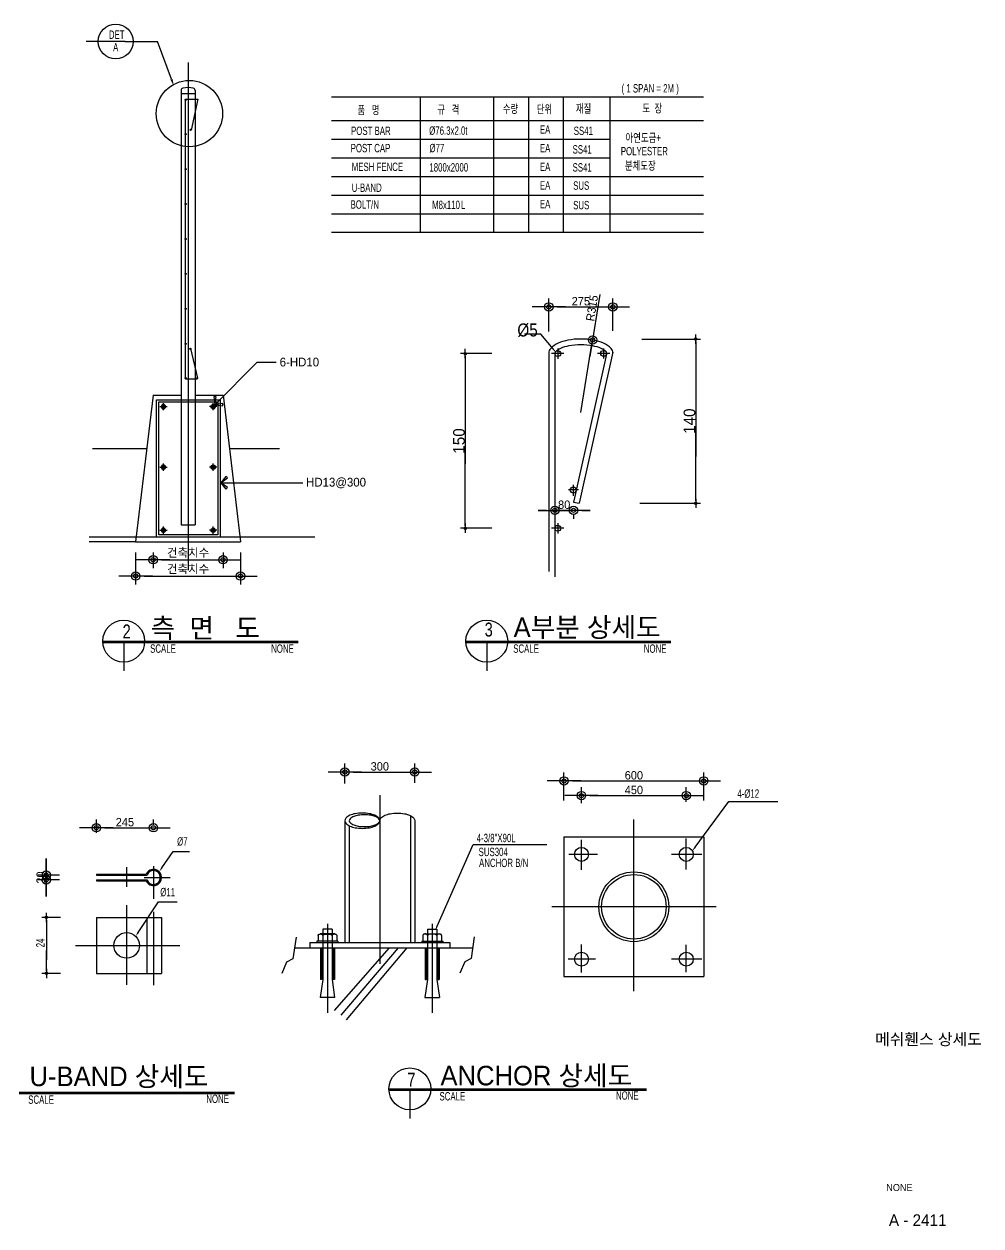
# Model space of a CAD drawing. Header units: millimetres. Extents: x 252236504 to 252719117, y 504208406 to 504547114.
# Drawn here: x 252715009 to 252719117, y 504208406 to 504213567 of the extents above; entities that cross this region are included whole.
import ezdxf
from ezdxf.enums import TextEntityAlignment as Align

# ---------------------------------------------------------------- set-up
doc = ezdxf.new("R2010")
doc.units = ezdxf.units.MM
doc.linetypes.add('CEN', pattern=[35, 30, -2, 1, -2])
for name, color, linetype in [('4A.TEC FORM-TEXT', 3, 'Continuous'), ('4A.TEC TEXT 2', 3, 'Continuous'), ('BAR', 7, 'Continuous'), ('CEN', 1, 'CEN'), ('COL', 2, 'Continuous'), ('FUR', 4, 'Continuous'), ('SHEET', 7, 'Continuous'), ('SYM', 7, 'Continuous'), ('TEX', 3, 'Continuous'), ('WAL', 3, 'Continuous'), ('WID', 4, 'Continuous'), ('지시선', 7, 'Continuous')]:
    doc.layers.add(name, color=color, linetype=linetype)
doc.styles.get("Standard").update_dxf_attribs({"font": ''})
doc.styles.add('굴림', font='')
doc.styles.add('나눔고딕', font='')
doc.styles.add('돋움', font='')
doc.styles.get('Standard').set_extended_font_data('Dotum')
doc.styles.get('굴림').set_extended_font_data('Gulim')
doc.styles.get('나눔고딕').set_extended_font_data('Dotum')
doc.styles.get('돋움').set_extended_font_data('Dotum')
doc.dimstyles.get("Standard").update_dxf_attribs({"dimtxt": 3, "dimasz": 3, "dimexe": 1.25, "dimexo": 3, "dimgap": 1, "dimtad": 1, "dimdec": 0, "dimzin": 1, "dimdsep": 46, "dimlunit": 6, "dimtxsty": 'Standard', "dimcen": 2.5, "dimadec": 0, "dimazin": 0, "dimtfac": 1, "dimtdec": 0, "dimtix": 1, "dimtmove": 2, "dimatfit": 3, "dimfxl": 0, "dimtolj": 1, "dimtzin": 1, "dimarcsym": 0})

# ---------------------------------------------------------------- blocks, each defined once
blk = doc.blocks.new('DIMDOT')
at = {"color": 0}
blk.add_line((-2, 0), (2, 0), dxfattribs=at)
for radius in [0.5, 0.25]:
    blk.add_circle((0, 0), radius, dxfattribs=at)
blk = doc.blocks.new('*D158')
at = {"color": 7, "linetype": 'Continuous', "lineweight": -2}
for p, q in [((252717481, 504212405.1), (252717455.4, 504212246.1)), ((252717399.5, 504211899.1), (252717449.7, 504212210.5))]:
    blk.add_line(p, q, dxfattribs=at)
at = {"layer": 'Defpoints', "color": 0}
for p in [(252717449.7, 504212210.5), (252717399.5, 504211899.1)]:
    blk.add_point(p, dxfattribs=at)
at = {"color": 7, "lineweight": -2, "xscale": 36, "yscale": 36, "zscale": 36, "rotation": 260.8451855417732}
blk.add_blockref('DIMDOT', (252717449.7, 504212210.5), dxfattribs=at)
at = {"color": 7, "insert": (252717447.4, 504212347.2), "char_height": 36, "attachment_point": 5, "rotation": 80.8452}
blk.add_mtext('\\A1;R315', dxfattribs=at)
blk = doc.blocks.new('*D159')
at = {"color": 7, "linetype": 'Continuous', "lineweight": -2}
for p, q in [((252717262, 504212246.5), (252717262, 504212388.6)), ((252717536.8, 504212249.7), (252717536.8, 504212388.6)), ((252717298, 504212352.6), (252717500.8, 504212352.6))]:
    blk.add_line(p, q, dxfattribs=at)
at = {"layer": 'Defpoints', "color": 0}
for p in [(252717536.8, 504212352.6), (252717262, 504212192.5), (252717536.8, 504212195.7)]:
    blk.add_point(p, dxfattribs=at)
at = {"color": 7, "lineweight": -2, "xscale": 36, "yscale": 36, "zscale": 36, "rotation": 180}
blk.add_blockref('DIMDOT', (252717262, 504212352.6), dxfattribs=at)
at = {"color": 7, "lineweight": -2, "xscale": 36, "yscale": 36, "zscale": 36}
blk.add_blockref('DIMDOT', (252717536.8, 504212352.6), dxfattribs=at)
at = {"color": 7, "insert": (252717399.4, 504212376.7), "char_height": 36, "attachment_point": 5}
blk.add_mtext('\\A1;275', dxfattribs=at)
blk = doc.blocks.new('*D161')
at = {"color": 7, "linetype": 'Continuous', "lineweight": -2}
for p, q in [((252715319.7, 504210094.3), (252715319.7, 504210151.9)), ((252715564.7, 504210128.4), (252715564.7, 504210151.9)), ((252715355.7, 504210115.9), (252715528.7, 504210115.9))]:
    blk.add_line(p, q, dxfattribs=at)
at = {"layer": 'Defpoints', "color": 0}
for p in [(252715564.7, 504210115.9), (252715564.7, 504210074.4), (252715319.7, 504210040.3)]:
    blk.add_point(p, dxfattribs=at)
at = {"color": 7, "lineweight": -2, "xscale": 36, "yscale": 36, "zscale": 36, "rotation": 180}
blk.add_blockref('DIMDOT', (252715319.7, 504210115.9), dxfattribs=at)
at = {"color": 7, "lineweight": -2, "xscale": 36, "yscale": 36, "zscale": 36}
blk.add_blockref('DIMDOT', (252715564.7, 504210115.9), dxfattribs=at)
at = {"color": 7, "insert": (252715442.2, 504210139.9), "char_height": 36, "attachment_point": 5}
blk.add_mtext('\\A1;245', dxfattribs=at)
blk = doc.blocks.new('*D162')
at = {"color": 7, "linetype": 'Continuous', "lineweight": -2}
for p, q in [((252715104.7, 504209948.4), (252715104.7, 504209984.4)), ((252715161.7, 504209912.4), (252715068.7, 504209912.4)), ((252715161.7, 504209892.4), (252715068.7, 504209892.4)), ((252715104.7, 504209912.4), (252715104.7, 504209892.4)), ((252715104.7, 504209856.4), (252715104.7, 504209820.4))]:
    blk.add_line(p, q, dxfattribs=at)
at = {"layer": 'Defpoints', "color": 0}
for p in [(252715104.7, 504209892.4), (252715215.7, 504209912.4), (252715215.7, 504209892.4)]:
    blk.add_point(p, dxfattribs=at)
at = {"color": 7, "lineweight": -2, "xscale": 36, "yscale": 36, "zscale": 36}
for p, rotation in [((252715104.7, 504209912.4), 270), ((252715104.7, 504209892.4), 90)]:
    blk.add_blockref('DIMDOT', p, dxfattribs=dict(at, rotation=rotation))
at = {"color": 7, "insert": (252715080.6, 504209902.4), "char_height": 36, "attachment_point": 5, "rotation": 90}
blk.add_mtext('\\A1;20', dxfattribs=at)
blk = doc.blocks.new('*D164')
at = {"color": 7, "linetype": 'Continuous', "lineweight": -2}
for p, q in [((252717251.9, 504211478.9), (252717215.9, 504211478.9)), ((252717367.9, 504211478.9), (252717287.9, 504211478.9)), ((252717287.9, 504211454.1), (252717287.9, 504211442.9)), ((252717367.9, 504211460.5), (252717367.9, 504211442.9)), ((252717403.9, 504211478.9), (252717439.9, 504211478.9))]:
    blk.add_line(p, q, dxfattribs=at)
at = {"layer": 'Defpoints', "color": 0}
for p in [(252717287.9, 504211508.1), (252717367.9, 504211514.5), (252717287.9, 504211478.9)]:
    blk.add_point(p, dxfattribs=at)
at = {"color": 7, "lineweight": -2, "xscale": 36, "yscale": 36, "zscale": 36}
blk.add_blockref('DIMDOT', (252717287.9, 504211478.9), dxfattribs=at)
at = {"color": 7, "lineweight": -2, "xscale": 36, "yscale": 36, "zscale": 36, "rotation": 180}
blk.add_blockref('DIMDOT', (252717367.9, 504211478.9), dxfattribs=at)
at = {"color": 7, "insert": (252717327.9, 504211503), "char_height": 36, "attachment_point": 5}
blk.add_mtext('\\A1;80', dxfattribs=at)
blk = doc.blocks.new('*D166')
at = {"color": 7, "linetype": 'Continuous', "lineweight": -2}
for p, q in [((252717327, 504210233.4), (252717327, 504210353)), ((252717927, 504210233.4), (252717927, 504210353)), ((252717363, 504210317), (252717891, 504210317))]:
    blk.add_line(p, q, dxfattribs=at)
at = {"layer": 'Defpoints', "color": 0}
for p in [(252717927, 504210317), (252717327, 504210179.4), (252717927, 504210179.4)]:
    blk.add_point(p, dxfattribs=at)
at = {"color": 7, "lineweight": -2, "xscale": 36, "yscale": 36, "zscale": 36, "rotation": 180}
blk.add_blockref('DIMDOT', (252717327, 504210317), dxfattribs=at)
at = {"color": 7, "lineweight": -2, "xscale": 36, "yscale": 36, "zscale": 36}
blk.add_blockref('DIMDOT', (252717927, 504210317), dxfattribs=at)
at = {"color": 7, "insert": (252717627, 504210341), "char_height": 36, "attachment_point": 5}
blk.add_mtext('\\A1;600', dxfattribs=at)
blk = doc.blocks.new('*D167')
at = {"color": 7, "linetype": 'Continuous', "lineweight": -2}
for p, q in [((252717402, 504210221.4), (252717402, 504210290.1)), ((252717438, 504210254.1), (252717816, 504210254.1)), ((252717852, 504210227), (252717852, 504210290.1))]:
    blk.add_line(p, q, dxfattribs=at)
at = {"layer": 'Defpoints', "color": 0}
for p in [(252717852, 504210254.1), (252717402, 504210167.4), (252717852, 504210173)]:
    blk.add_point(p, dxfattribs=at)
at = {"color": 7, "lineweight": -2, "xscale": 36, "yscale": 36, "zscale": 36, "rotation": 180}
blk.add_blockref('DIMDOT', (252717402, 504210254.1), dxfattribs=at)
at = {"color": 7, "lineweight": -2, "xscale": 36, "yscale": 36, "zscale": 36}
blk.add_blockref('DIMDOT', (252717852, 504210254.1), dxfattribs=at)
at = {"color": 7, "insert": (252717627, 504210278.2), "char_height": 36, "attachment_point": 5}
blk.add_mtext('\\A1;450', dxfattribs=at)
blk = doc.blocks.new('*D168')
at = {"color": 7, "linetype": 'Continuous', "lineweight": -2}
for p, q in [((252716386.4, 504210305.9), (252716386.4, 504210391.3)), ((252716422.4, 504210355.3), (252716650.4, 504210355.3)), ((252716686.4, 504210309.1), (252716686.4, 504210391.3))]:
    blk.add_line(p, q, dxfattribs=at)
at = {"layer": 'Defpoints', "color": 0}
for p in [(252716686.4, 504210355.3), (252716386.4, 504210251.9), (252716686.4, 504210255.1)]:
    blk.add_point(p, dxfattribs=at)
at = {"color": 7, "lineweight": -2, "xscale": 36, "yscale": 36, "zscale": 36, "rotation": 180}
blk.add_blockref('DIMDOT', (252716386.4, 504210355.3), dxfattribs=at)
at = {"color": 7, "lineweight": -2, "xscale": 36, "yscale": 36, "zscale": 36}
blk.add_blockref('DIMDOT', (252716686.4, 504210355.3), dxfattribs=at)
at = {"color": 7, "insert": (252716536.4, 504210379.3), "char_height": 36, "attachment_point": 5}
blk.add_mtext('\\A1;300', dxfattribs=at)
blk = doc.blocks.new('*D169')
at = {"color": 7, "linetype": 'Continuous', "lineweight": -2}
for p, q in [((252715563.4, 504211297.7), (252715563.4, 504211230.8)), ((252715863.4, 504211297.7), (252715863.4, 504211230.8)), ((252715599.4, 504211266.8), (252715827.4, 504211266.8))]:
    blk.add_line(p, q, dxfattribs=at)
at = {"layer": 'Defpoints', "color": 0}
for p in [(252715563.4, 504211351.7), (252715863.4, 504211351.7), (252715863.4, 504211266.8)]:
    blk.add_point(p, dxfattribs=at)
at = {"color": 7, "lineweight": -2, "xscale": 36, "yscale": 36, "zscale": 36, "rotation": 180}
blk.add_blockref('DIMDOT', (252715563.4, 504211266.8), dxfattribs=at)
at = {"color": 7, "lineweight": -2, "xscale": 36, "yscale": 36, "zscale": 36}
blk.add_blockref('DIMDOT', (252715863.4, 504211266.8), dxfattribs=at)
at = {"color": 7, "insert": (252715713.4, 504211295.1), "char_height": 36, "attachment_point": 5}
blk.add_mtext('\\A1;건축치수', dxfattribs=at)
blk = doc.blocks.new('*D170')
at = {"color": 7, "linetype": 'Continuous', "lineweight": -2}
for p, q in [((252715488.4, 504211298.1), (252715488.4, 504211160.8)), ((252715938.4, 504211298.1), (252715938.4, 504211160.8)), ((252715524.4, 504211196.8), (252715902.4, 504211196.8))]:
    blk.add_line(p, q, dxfattribs=at)
at = {"layer": 'Defpoints', "color": 0}
for p in [(252715488.4, 504211352.1), (252715938.4, 504211352.1), (252715938.4, 504211196.8)]:
    blk.add_point(p, dxfattribs=at)
at = {"color": 7, "lineweight": -2, "xscale": 36, "yscale": 36, "zscale": 36, "rotation": 180}
blk.add_blockref('DIMDOT', (252715488.4, 504211196.8), dxfattribs=at)
at = {"color": 7, "lineweight": -2, "xscale": 36, "yscale": 36, "zscale": 36}
blk.add_blockref('DIMDOT', (252715938.4, 504211196.8), dxfattribs=at)
at = {"color": 7, "insert": (252715713.4, 504211225.1), "char_height": 36, "attachment_point": 5}
blk.add_mtext('\\A1;건축치수', dxfattribs=at)
blk = doc.blocks.new('SHD25(30)')
at = {"layer": 'BAR'}
h = blk.add_hatch(color=250, dxfattribs=at)
h.dxf.hatch_style = 1
edge = h.paths.add_edge_path()
edge.add_ellipse((0, 0), major_axis=(15, 0), ratio=1, start_angle=0, end_angle=360)
at = {"layer": 'BAR', "color": 3}
blk.add_circle((0, 0), 15, dxfattribs=at)
at = {"layer": 'CEN'}
for p, q in [((25, 0), (-25, 0)), ((0, -25), (0, 25))]:
    blk.add_line(p, q, dxfattribs=at)

msp = doc.modelspace()

# ---------------------------------------------------------------- linework, layer by layer
at = {"linetype": 'Continuous'}
for p, q in [((252715642.07, 504213330.18, -1666.67), (252715581.46, 504213492.14, -1666.67)), ((252715702.89, 504213244.2, -1666.67), (252715755.39, 504213244.2, -1666.67)), ((252715755.39, 504213244.2, -1666.67), (252715726.01, 504213111.99, -1666.67)), ((252716329.21, 504213254.15, -1666.67), (252717925.51, 504213254.15, -1666.67)), ((252716711.64, 504212672.74, -1666.67), (252716711.64, 504213254.15, -1666.67)), ((252717025.51, 504212672.74, -1666.67), (252717025.51, 504213254.15, -1666.67)), ((252717175.51, 504212672.74, -1666.67), (252717175.51, 504213254.15, -1666.67)), ((252717325.51, 504212672.74, -1666.67), (252717325.51, 504213254.15, -1666.67)), ((252717525.51, 504212672.74, -1666.67), (252717525.51, 504213254.15, -1666.67)), ((252715700.39, 504213241.7, -1666.67), (252715700.39, 504212046.7, -1666.67)), ((252716329.21, 504213152.74, -1666.67), (252717925.51, 504213152.74, -1666.67)), ((252716329.21, 504213072.74, -1666.67), (252717525.51, 504213072.74, -1666.67)), ((252716329.21, 504212992.74, -1666.67), (252717525.51, 504212992.74, -1666.67)), ((252716329.21, 504212912.74, -1666.67), (252717925.51, 504212912.74, -1666.67)), ((252716329.21, 504212832.74, -1666.67), (252717925.51, 504212832.74, -1666.67)), ((252716329.21, 504212752.74, -1666.67), (252717925.51, 504212752.74, -1666.67)), ((252716329.21, 504212672.74, -1666.67), (252717925.51, 504212672.74, -1666.67)), ((252717207.93, 504212235.49, -1666.67), (252717157.84, 504212235.49, -1666.67)), ((252717227.93, 504212235.49, -1666.67), (252717207.93, 504212235.49, -1666.67)), ((252717280, 504212172.28, -1666.67), (252717227.93, 504212235.49, -1666.67)), ((252715754.73, 504212047.04, -1666.67), (252715725.6, 504212173.29, -1666.67)), ((252717300.4, 504212173.26, -1666.67), (252717300.4, 504212129.89, -1666.67)), ((252717497.3, 504212174.38, -1666.67), (252717497.3, 504212131.02, -1666.67)), ((252717327.07, 504212151.82, -1666.67), (252717273.36, 504212151.82, -1666.67)), ((252717523.97, 504212152.94, -1666.67), (252717470.26, 504212152.94, -1666.67)), ((252715702.89, 504212044.2, -1666.67), (252715752.26, 504212044.2, -1666.67)), ((252717389.99, 504211566.39, -1666.67), (252717345.98, 504211566.39, -1666.67)), ((252717366.68, 504211589.1, -1666.67), (252717366.68, 504211541.35, -1666.67)), ((252717327.07, 504211401.82, -1666.67), (252717273.36, 504211401.82, -1666.67)), ((252717300.4, 504211423.26, -1666.67), (252717300.4, 504211379.89, -1666.67)), ((252717890.01, 504210032.5, -1666.67), (252718034.25, 504210228.78, -1666.67)), ((252718034.25, 504210228.78, -1666.67), (252718054.25, 504210228.78, -1666.67)), ((252718054.25, 504210228.78, -1666.67), (252718244.34, 504210228.78, -1666.67)), ((252716782.14, 504209692.74, -1666.67), (252716937.55, 504210044.21, -1666.67)), ((252716937.55, 504210044.21, -1666.67), (252716957.55, 504210044.21, -1666.67)), ((252716957.55, 504210044.21, -1666.67), (252717253.09, 504210044.21, -1666.67)), ((252715600.77, 504209943.66, -1666.67), (252715649.4, 504210014.44, -1666.67)), ((252715649.4, 504210014.44, -1666.67), (252715669.4, 504210014.44, -1666.67)), ((252715669.4, 504210014.44, -1666.67), (252715719.49, 504210014.44, -1666.67)), ((252715499.3, 504209666.75, -1666.67), (252715586.38, 504209798.12, -1666.67)), ((252715586.38, 504209798.12, -1666.67), (252715606.38, 504209798.12, -1666.67)), ((252715606.38, 504209798.12, -1666.67), (252715666.47, 504209798.12, -1666.67)), ((252716176.98, 504209645.65, -1666.67), (252716163.68, 504209552.6, -1666.67)), ((252716941.68, 504209647.43, -1666.67), (252716928.38, 504209554.38, -1666.67)), ((252716136.07, 504209538.8, -1666.67), (252716115.36, 504209490.51, -1666.67)), ((252716163.68, 504209552.6, -1666.67), (252716136.07, 504209538.8, -1666.67)), ((252716900.77, 504209540.58, -1666.67), (252716880.06, 504209492.28, -1666.67)), ((252716928.38, 504209554.38, -1666.67), (252716900.77, 504209540.58, -1666.67))]:
    msp.add_line(p, q, dxfattribs=at)
at = {"color": 0, "linetype": 'Continuous'}
for p, q in [((252717660.52, 504212214.55, -1666.67), (252717912.52, 504212214.55, -1666.67)), ((252717892.52, 504212204.55, -1666.67), (252717892.52, 504211710.88, -1666.67)), ((252717017.48, 504212151.82, -1666.67), (252716882.86, 504212151.82, -1666.67)), ((252716902.86, 504212141.82, -1666.67), (252716902.86, 504211678.01, -1666.67)), ((252717892.52, 504211519.11, -1666.67), (252717892.52, 504211831.17, -1666.67)), ((252716902.86, 504211411.82, -1666.67), (252716902.86, 504211746.16, -1666.67)), ((252717652.42, 504211509.11, -1666.67), (252717912.52, 504211509.11, -1666.67)), ((252717017.48, 504211401.82, -1666.67), (252716882.86, 504211401.82, -1666.67)), ((252715165.66, 504209730.85, -1666.67), (252715085.42, 504209730.85, -1666.67)), ((252715105.42, 504209720.85, -1666.67), (252715105.42, 504209548.28, -1666.67)), ((252715105.42, 504209500.85, -1666.67), (252715105.42, 504209589.12, -1666.67)), ((252715165.66, 504209490.85, -1666.67), (252715085.42, 504209490.85, -1666.67))]:
    msp.add_line(p, q, dxfattribs=at)
at = {"linetype": 'Continuous'}
for centre, radius in [((252715718.95, 504213182.4, -1666.67), 142.48), ((252715702.89, 504213241.7, -1666.67), 2.5), ((252715702.89, 504213094.2, -1666.67), 2.5), ((252715723.58, 504213112.58, -1666.67), 2.5), ((252715702.89, 504212944.2, -1666.67), 2.5), ((252715702.89, 504212944.2, -1666.67), 2.5), ((252715702.89, 504212794.2, -1666.67), 2.5), ((252715702.89, 504212794.2, -1666.67), 2.5), ((252715702.89, 504212644.2, -1666.67), 2.5), ((252715702.89, 504212494.2, -1666.67), 2.5), ((252715702.89, 504212344.2, -1666.67), 2.5), ((252715702.89, 504212194.2, -1666.67), 2.5), ((252715723.2, 504212172.59, -1666.67), 2.5), ((252717300.4, 504212151.82, -1666.67), 12.5), ((252717497.14, 504212153.1, -1666.67), 12.5), ((252715702.89, 504212046.7, -1666.67), 2.5), ((252715752.26, 504212046.7, -1666.67), 2.5), ((252717366.68, 504211566.39, -1666.67), 12.5), ((252717300.4, 504211401.82, -1666.67), 12.5)]:
    msp.add_circle(centre, radius, dxfattribs=at)
for points in [[(252715646.77, 504213331.87, -1666.67), (252715637.36, 504213328.49, -1666.67), (252715652.2, 504213301.94, -1666.67)], [(252717282.57, 504212174.4, -1666.67), (252717277.43, 504212170.16, -1666.67), (252717292.72, 504212156.85, -1666.67)], [(252717892.69, 504210030.53, -1666.67), (252717887.32, 504210034.48, -1666.67), (252717878.16, 504210016.39, -1666.67)], [(252715603.51, 504209941.77, -1666.67), (252715598.02, 504209945.54, -1666.67), (252715589.44, 504209927.17, -1666.67)], [(252715502.08, 504209664.91, -1666.67), (252715496.52, 504209668.59, -1666.67), (252715488.25, 504209650.08, -1666.67)]]:
    msp.add_solid(points, dxfattribs=at)
at = {"layer": 'CEN', "linetype": 'Continuous'}
for p, q in [((252715713.39, 504213401.96, -1666.67), (252715713.39, 504211222.36, -1666.67)), ((252716536.41, 504210256.38, -1666.67), (252716536.41, 504209531.9, -1666.67)), ((252717627, 504209414.87, -1666.67), (252717627, 504210151.35, -1666.67)), ((252717402, 504209934.74, -1666.67), (252717402, 504210064.71, -1666.67)), ((252717852, 504209936.62, -1666.67), (252717852, 504210070.36, -1666.67)), ((252717470.19, 504210001.71, -1666.67), (252717348.42, 504210001.71, -1666.67)), ((252717918.34, 504210001.71, -1666.67), (252717788.64, 504210001.71, -1666.67)), ((252715449.7, 504209947.22, -1666.67), (252715449.7, 504209862.9, -1666.67)), ((252715564.7, 504209951.58, -1666.67), (252715564.7, 504209810.44, -1666.67)), ((252715525.46, 504209902.42, -1666.67), (252715637.21, 504209902.42, -1666.67)), ((252715449.7, 504209783.73, -1666.67), (252715449.7, 504209441.47, -1666.67)), ((252715564.7, 504209754.6, -1666.67), (252715564.7, 504209440.25, -1666.67)), ((252717980.84, 504209776.71, -1666.67), (252717274.22, 504209776.71, -1666.67)), ((252716311.41, 504209703.73, -1666.67), (252716311.41, 504209320.97, -1666.67)), ((252716761.41, 504209703.73, -1666.67), (252716761.41, 504209320.97, -1666.67)), ((252715229.97, 504209610.85, -1666.67), (252715678.63, 504209610.85, -1666.67)), ((252717402, 504209493.98, -1666.67), (252717402, 504209614.53, -1666.67)), ((252717852, 504209495.87, -1666.67), (252717852, 504209612.65, -1666.67)), ((252717462.65, 504209551.71, -1666.67), (252717344.65, 504209551.71, -1666.67)), ((252717918.34, 504209551.71, -1666.67), (252717788.64, 504209551.71, -1666.67))]:
    msp.add_line(p, q, dxfattribs=at)
at = {"layer": 'COL'}
for p, q in [((252716257.82, 504211364.2, -1666.67), (252715288.15, 504211364.2, -1666.67)), ((252715488.39, 504211344.2, -1666.67), (252715288.15, 504211344.2, -1666.67))]:
    msp.add_line(p, q, dxfattribs=at)
at = {"layer": 'COL', "color": 0, "elevation": -1666.67}
for points in [[(252715577.53, 504211954.2), (252715851.27, 504211954.2), (252715851.27, 504211364.2), (252715577.53, 504211364.2)], [(252715587.53, 504211944.2), (252715841.27, 504211944.2), (252715841.27, 504211374.2), (252715587.53, 504211374.2)]]:
    msp.add_lwpolyline(points, close=True, dxfattribs=at)
at = {"layer": 'Defpoints', "color": 0, "linetype": 'Continuous'}
for p in [(252717610.52, 504212214.55, -1666.67), (252717067.48, 504212151.82, -1666.67), (252717602.42, 504211509.11, -1666.67), (252717892.52, 504211509.11, -1666.67), (252716902.86, 504211401.82, -1666.67), (252717067.48, 504211401.82, -1666.67), (252715215.66, 504209730.85, -1666.67), (252715105.42, 504209490.85, -1666.67), (252715215.66, 504209490.85, -1666.67)]:
    msp.add_point(p, dxfattribs=at)
at = {"layer": 'FUR', "linetype": 'Continuous'}
for centre in [(252717402, 504210001.71, -1666.67), (252717852, 504210001.71, -1666.67), (252717402, 504209551.71, -1666.67), (252717852, 504209551.71, -1666.67)]:
    msp.add_circle(centre, 30, dxfattribs=at)
at = {"layer": 'SHEET', "linetype": 'Continuous'}
for q in [(252715275.95, 504213492.14, -1666.67), (252715581.46, 504213492.14, -1666.67)]:
    msp.add_line((252715443.09, 504213492.14, -1666.67), q, dxfattribs=at)
msp.add_circle((252715402.78, 504213492.14, -1666.67), 75, dxfattribs=at)
at = {"layer": 'SYM', "color": 7, "linetype": 'Continuous'}
for p, q in [((252715346.99, 504210917.18, -1666.67), (252716186.39, 504210917.18, -1666.67)), ((252715347.13, 504210912.18, -1666.67), (252716186.39, 504210912.18, -1666.67)), ((252716905.53, 504210917.18, -1666.67), (252717786.07, 504210917.18, -1666.67)), ((252716905.67, 504210912.18, -1666.67), (252717786.07, 504210912.18, -1666.67)), ((252714809.87, 504208980.49, -1666.67), (252715913.17, 504208980.49, -1666.67)), ((252714810.01, 504208975.49, -1666.67), (252715913.17, 504208975.49, -1666.67)), ((252716575.51, 504208994.81, -1666.67), (252717681.46, 504208994.81, -1666.67)), ((252716575.65, 504208989.81, -1666.67), (252717681.46, 504208989.81, -1666.67))]:
    msp.add_line(p, q, dxfattribs=at)
at = {"layer": 'SYM', "linetype": 'Continuous'}
for p, q in [((252715436.99, 504210917.18, -1666.67), (252715436.99, 504210789.9, -1666.67)), ((252716995.53, 504210917.18, -1666.67), (252716995.53, 504210789.9, -1666.67)), ((252716665.51, 504208994.81, -1666.67), (252716665.51, 504208867.54, -1666.67))]:
    msp.add_line(p, q, dxfattribs=at)
for centre in [(252715436.99, 504210917.18, -1666.67), (252716995.53, 504210917.18, -1666.67), (252716665.51, 504208994.81, -1666.67)]:
    msp.add_circle(centre, 90, dxfattribs=at)
at = {"layer": 'WAL', "linetype": 'Continuous'}
for p, q in [((252716271.41, 504209653.4, -1666.67), (252716271.41, 504209628.4, -1666.67)), ((252716343.55, 504209659.88, -1666.67), (252716280.97, 504209659.88, -1666.67)), ((252716291.41, 504209680.71, -1666.67), (252716291.41, 504209464.93, -1666.67)), ((252716331.41, 504209680.71, -1666.67), (252716291.41, 504209680.71, -1666.67)), ((252716331.41, 504209680.71, -1666.67), (252716331.41, 504209464.93, -1666.67)), ((252716351.41, 504209653.4, -1666.67), (252716351.41, 504209628.4, -1666.67)), ((252716721.41, 504209653.4, -1666.67), (252716721.41, 504209628.4, -1666.67)), ((252716729.28, 504209659.88, -1666.67), (252716791.85, 504209659.88, -1666.67)), ((252716741.41, 504209680.71, -1666.67), (252716781.41, 504209680.71, -1666.67)), ((252716741.41, 504209680.71, -1666.67), (252716741.41, 504209464.93, -1666.67)), ((252716781.41, 504209680.71, -1666.67), (252716781.41, 504209464.93, -1666.67)), ((252716801.41, 504209653.4, -1666.67), (252716801.41, 504209628.4, -1666.67)), ((252716236.41, 504209623.4, -1666.67), (252716236.41, 504209600.9, -1666.67)), ((252716356.41, 504209628.4, -1666.67), (252716266.41, 504209628.4, -1666.67)), ((252716266.41, 504209628.4, -1666.67), (252716266.41, 504209623.4, -1666.67)), ((252716281.41, 504209600.9, -1666.67), (252716281.41, 504209464.93, -1666.67)), ((252716286.41, 504209600.9, -1666.67), (252716286.41, 504209464.93, -1666.67)), ((252716336.41, 504209600.9, -1666.67), (252716336.41, 504209464.93, -1666.67)), ((252716576.69, 504209600.9, -1666.67), (252716340.04, 504209331.88, -1666.67)), ((252716341.41, 504209600.9, -1666.67), (252716341.41, 504209464.93, -1666.67)), ((252716356.41, 504209628.4, -1666.67), (252716356.41, 504209623.4, -1666.67)), ((252716614.61, 504209600.9, -1666.67), (252716369.58, 504209311.44, -1666.67)), ((252716652.84, 504209600.9, -1666.67), (252716392.31, 504209290.99, -1666.67)), ((252716716.41, 504209628.4, -1666.67), (252716716.41, 504209623.4, -1666.67)), ((252716716.41, 504209628.4, -1666.67), (252716806.41, 504209628.4, -1666.67)), ((252716731.41, 504209600.9, -1666.67), (252716731.41, 504209464.93, -1666.67)), ((252716736.41, 504209600.9, -1666.67), (252716736.41, 504209464.93, -1666.67)), ((252716786.41, 504209600.9, -1666.67), (252716786.41, 504209464.93, -1666.67)), ((252716791.41, 504209600.9, -1666.67), (252716791.41, 504209464.93, -1666.67)), ((252716806.41, 504209628.4, -1666.67), (252716806.41, 504209623.4, -1666.67)), ((252716836.41, 504209623.4, -1666.67), (252716836.41, 504209600.9, -1666.67)), ((252716291.41, 504209464.93, -1666.67), (252716280.21, 504209387.33, -1666.67)), ((252716286.41, 504209464.93, -1666.67), (252716281.41, 504209464.93, -1666.67)), ((252716331.41, 504209464.93, -1666.67), (252716342.62, 504209387.33, -1666.67)), ((252716341.41, 504209464.93, -1666.67), (252716336.41, 504209464.93, -1666.67)), ((252716741.41, 504209464.93, -1666.67), (252716730.21, 504209387.33, -1666.67)), ((252716731.41, 504209464.93, -1666.67), (252716736.41, 504209464.93, -1666.67)), ((252716781.41, 504209464.93, -1666.67), (252716792.62, 504209387.33, -1666.67)), ((252716786.41, 504209464.93, -1666.67), (252716791.41, 504209464.93, -1666.67)), ((252716342.62, 504209387.33, -1666.67), (252716280.21, 504209387.33, -1666.67)), ((252716730.21, 504209387.33, -1666.67), (252716792.62, 504209387.33, -1666.67))]:
    msp.add_line(p, q, dxfattribs=at)
at = {"layer": 'WAL', "linetype": 'Continuous', "elevation": -1666.67}
for points in [[(252716271.41, 504209653.4, -0.1431113), (252716272.09, 504209655.72, -0.1071747), (252716274.34, 504209657.99, -0.0783642), (252716277.43, 504209659.36, -0.0656756), (252716281.41, 504209659.89, -0.0656756), (252716285.4, 504209659.36, -0.0783642), (252716288.48, 504209657.99, -0.1071747), (252716290.74, 504209655.72, -0.1431113), (252716291.41, 504209653.4, -0.1431113)], [(252716291.41, 504209653.4, -0.2307941), (252716292.38, 504209655.38, -0.0878132), (252716297.27, 504209657.98, -0.044986), (252716303.22, 504209659.33, -0.0333447), (252716311.41, 504209659.88, -0.0333447), (252716319.61, 504209659.33, -0.044986), (252716325.56, 504209657.98, -0.0878132), (252716330.45, 504209655.38, -0.2307941), (252716331.41, 504209653.4, -0.2307941)], [(252716331.41, 504209653.4, -0.1405425), (252716332.1, 504209655.78, -0.1071357), (252716334.34, 504209658.09, -0.0795179), (252716337.43, 504209659.49, -0.067092), (252716341.41, 504209660.03, -0.067092), (252716345.39, 504209659.49, -0.0795179), (252716348.48, 504209658.09, -0.1071357), (252716350.73, 504209655.78, -0.1405425), (252716351.41, 504209653.4, -0.1405425)], [(252716741.41, 504209653.4, 0.1405425), (252716740.73, 504209655.78, 0.1071357), (252716738.48, 504209658.09, 0.0795179), (252716735.39, 504209659.49, 0.067092), (252716731.41, 504209660.03, 0.067092), (252716727.43, 504209659.49, 0.0795179), (252716724.34, 504209658.09, 0.1071357), (252716722.1, 504209655.78, 0.1405425), (252716721.41, 504209653.4, 0.1405425)], [(252716781.41, 504209653.4, 0.2307941), (252716780.45, 504209655.38, 0.0878132), (252716775.56, 504209657.98, 0.044986), (252716769.61, 504209659.33, 0.0333447), (252716761.41, 504209659.88, 0.0333447), (252716753.22, 504209659.33, 0.044986), (252716747.27, 504209657.98, 0.0878132), (252716742.38, 504209655.38, 0.2307941), (252716741.41, 504209653.4, 0.2307941)], [(252716801.41, 504209653.4, 0.1431113), (252716800.74, 504209655.72, 0.1071747), (252716798.48, 504209657.99, 0.0783642), (252716795.4, 504209659.36, 0.0656756), (252716791.41, 504209659.89, 0.0656756), (252716787.43, 504209659.36, 0.0783642), (252716784.34, 504209657.99, 0.1071747), (252716782.09, 504209655.72, 0.1431113), (252716781.41, 504209653.4, 0.1431113)]]:
    msp.add_lwpolyline(points, format="xyb", dxfattribs=at)
at = {"layer": 'WAL', "linetype": 'Continuous'}
msp.add_solid([(252716785.19, 504209691.39, -1666.67), (252716779.09, 504209694.09, -1666.67), (252716774.07, 504209674.44, -1666.67)], dxfattribs=at)
at = {"layer": 'WID', "linetype": 'Continuous'}
for p, q in [((252715683.14, 504213282.18, -1666.67), (252715683.14, 504211417.35, -1666.67)), ((252715683.14, 504213268.6, -1666.67), (252715743.64, 504213268.6, -1666.67)), ((252715743.64, 504213282.18, -1666.67), (252715743.64, 504211417.35, -1666.67)), ((252717261.99, 504212154.76, -1666.67), (252717261.99, 504211216.67, -1666.67)), ((252717287.94, 504212152.89, -1666.67), (252717287.94, 504211192.83, -1666.67)), ((252717509.51, 504212150.25, -1666.67), (252717380.58, 504211571.3, -1666.67)), ((252717536.82, 504212157.88, -1666.67), (252717392.34, 504211509.11, -1666.67)), ((252715563.39, 504211974.2, -1666.67), (252715488.39, 504211344.2, -1666.67)), ((252715563.39, 504211974.2, -1666.67), (252715683.14, 504211974.2, -1666.67)), ((252715743.64, 504211974.2, -1666.67), (252715863.39, 504211974.2, -1666.67)), ((252715863.39, 504211974.2, -1666.67), (252715938.39, 504211344.2, -1666.67)), ((252715302.46, 504211744.2, -1666.67), (252715536.01, 504211744.2, -1666.67)), ((252715890.77, 504211744.2, -1666.67), (252716106.42, 504211744.2, -1666.67)), ((252717380.38, 504211570.4, -1666.67), (252717367.94, 504211514.55, -1666.67)), ((252717367.94, 504211514.55, -1666.67), (252717392.34, 504211509.11, -1666.67)), ((252715683.14, 504211417.35, -1666.67), (252715743.64, 504211417.35, -1666.67)), ((252715488.39, 504211344.2, -1666.67), (252715938.39, 504211344.2, -1666.67)), ((252716386.41, 504210146.3, -1666.67), (252716386.41, 504209623.4, -1666.67)), ((252716667.68, 504210167.99, -1666.67), (252716667.68, 504209623.4, -1666.67)), ((252716686.41, 504210146.3, -1666.67), (252716686.41, 504209623.4, -1666.67)), ((252716405.15, 504210124.61, -1666.67), (252716405.15, 504209623.4, -1666.67)), ((252717327, 504210076.71, -1666.67), (252717927, 504210076.71, -1666.67)), ((252717327, 504210076.71, -1666.67), (252717327, 504209476.71, -1666.67)), ((252717927, 504210076.71, -1666.67), (252717927, 504209476.71, -1666.67)), ((252715319.7, 504209917.42, -1666.67), (252715533.08, 504209917.42, -1666.67)), ((252715319.7, 504209917.42, -1666.67), (252715319.7, 504209912.42, -1666.67)), ((252715319.7, 504209912.42, -1666.67), (252715536.42, 504209912.42, -1666.67)), ((252715319.7, 504209892.42, -1666.67), (252715319.7, 504209887.42, -1666.67)), ((252715319.7, 504209892.42, -1666.67), (252715536.42, 504209892.42, -1666.67)), ((252715319.7, 504209887.42, -1666.67), (252715533.08, 504209887.42, -1666.67)), ((252715319.7, 504209730.85, -1666.67), (252715319.7, 504209490.85, -1666.67)), ((252715319.7, 504209730.85, -1666.67), (252715599.7, 504209730.85, -1666.67)), ((252715537.01, 504209730.85, -1666.67), (252715537.01, 504209490.85, -1666.67)), ((252715599.7, 504209730.85, -1666.67), (252715599.7, 504209490.85, -1666.67)), ((252716170.58, 504209600.9, -1666.67), (252716935.03, 504209600.9, -1666.67)), ((252716236.41, 504209623.4, -1666.67), (252716836.41, 504209623.4, -1666.67)), ((252716236.41, 504209623.4, -1666.67), (252716236.41, 504209600.9, -1666.67)), ((252715319.7, 504209490.85, -1666.67), (252715599.7, 504209490.85, -1666.67)), ((252717327, 504209476.71, -1666.67), (252717927, 504209476.71, -1666.67))]:
    msp.add_line(p, q, dxfattribs=at)
at = {"layer": 'WID', "linetype": 'Continuous', "elevation": -1666.67}
for points in [[(252717536.99, 504212154.76, 0.1926065), (252717529.14, 504212174.38, 0.1002115), (252717496.72, 504212197.04, 0.0580579), (252717455.41, 504212209.55, 0.0445813), (252717399.49, 504212214.55, 0.0445813), (252717343.57, 504212209.55, 0.0580579), (252717302.26, 504212197.04, 0.1002115), (252717269.84, 504212174.38, 0.1926065), (252717261.99, 504212154.76, 0.1926065)], [(252717505.73, 504212162.19, 0.0754558), (252717486.75, 504212174.11, 0.0580579), (252717450.97, 504212184.95, 0.0445813), (252717399.49, 504212189.55, 0.0445813), (252717348.01, 504212184.95, 0.0580579), (252717312.23, 504212174.11, 0.0812632), (252717291.96, 504212161.05, 0.1926065)], [(252716536.41, 504210146.3, -0.1916233), (252716540.71, 504210157.1, -0.100466), (252716558.38, 504210169.54, -0.0584229), (252716580.92, 504210176.42, -0.0449145), (252716611.41, 504210179.16, -0.0449145), (252716641.9, 504210176.42, -0.0584229), (252716664.45, 504210169.54, -0.100466), (252716682.12, 504210157.1, -0.1916233), (252716686.41, 504210146.3, -0.1916233)]]:
    msp.add_lwpolyline(points, format="xyb", dxfattribs=at)
for points in [[(252716536.41, 504210146.3, 0.1916233), (252716532.12, 504210157.1, 0.100466), (252716514.45, 504210169.54, 0.0584229), (252716491.9, 504210176.42, 0.0449145), (252716461.41, 504210179.16, 0.0449145), (252716430.92, 504210176.42, 0.0584229), (252716408.38, 504210169.54, 0.100466), (252716390.71, 504210157.1, 0.1916233), (252716386.41, 504210146.3, 0.1916233), (252716390.71, 504210135.5, 0.100466), (252716408.38, 504210123.06, 0.0584229), (252716430.92, 504210116.18, 0.0449145), (252716461.41, 504210113.44, 0.0449145), (252716491.9, 504210116.18, 0.0584229), (252716514.45, 504210123.06, 0.100466), (252716532.12, 504210135.5, 0.1916233)], [(252716536.41, 504210146.3, 0.2075028), (252716532.89, 504210154.43, 0.095919), (252716517.19, 504210164.3, 0.0527102), (252716497.57, 504210169.61, 0.0398329), (252716470.78, 504210171.75, 0.0398329), (252716444, 504210169.61, 0.0527102), (252716424.37, 504210164.3, 0.095919), (252716408.67, 504210154.43, 0.2075028), (252716405.15, 504210146.3, 0.2075028), (252716408.67, 504210138.17, 0.095919), (252716424.37, 504210128.31, 0.0527102), (252716444, 504210122.99, 0.0398329), (252716470.78, 504210120.85, 0.0398329), (252716497.57, 504210122.99, 0.0527102), (252716517.19, 504210128.31, 0.095919), (252716532.89, 504210138.17, 0.2075028)]]:
    msp.add_lwpolyline(points, format="xyb", close=True, dxfattribs=at)
at = {"layer": 'WID', "linetype": 'Continuous'}
for centre, radius in [((252717627, 504209776.71, -1666.67), 150), ((252717627, 504209776.71, -1666.67), 138.5), ((252715449.7, 504209610.85, -1666.67), 55)]:
    msp.add_circle(centre, radius, dxfattribs=at)
for centre, radius, start, end in [((252715713.39, 504213181.58, -1666.67), 112.62, 78.61881, 101.38119), ((252715693.14, 504213282.18, -1666.67), 10, 101.38119, 180), ((252715733.64, 504213282.18, -1666.67), 10, 0, 78.61881), ((252715564.7, 504209902.42, -1666.67), 35, 205.37693, 154.62307), ((252715564.7, 504209902.42, -1666.67), 30, 199.47122, 160.52878)]:
    msp.add_arc(centre, radius, start, end, dxfattribs=at)
at = {"layer": '지시선', "elevation": -1666.68}
for points in [[(252715827.78, 504211931.88), (252715833.26, 504211966.56), (252715823.89, 504211966.56), (252715827.78, 504211931.88), (252715862.46, 504211927.99), (252715862.46, 504211937.36), (252715827.78, 504211931.88), (252716010.44, 504212114.54), (252716090.99, 504212114.54)], [(252715853.84, 504211597.4), (252715882.24, 504211618.04), (252715875.61, 504211624.67), (252715853.84, 504211597.4), (252715875.61, 504211570.12), (252715882.24, 504211576.75), (252715853.84, 504211597.4), (252716205.83, 504211597.4)]]:
    msp.add_lwpolyline(points, dxfattribs=at)

# ---------------------------------------------------------------- block references
at = {"color": 0, "linetype": 'Continuous', "xscale": 10, "yscale": 10}
for p, rotation in [((252717892.52, 504212214.55, -1666.67), 90), ((252716902.86, 504212151.82, -1666.67), 90), ((252717892.52, 504211509.11, -1666.67), 270), ((252716902.86, 504211401.82, -1666.67), 270), ((252715105.42, 504209730.85, -1666.67), 90), ((252715105.42, 504209490.85, -1666.67), 270)]:
    msp.add_blockref('DIMDOT', p, dxfattribs=dict(at, rotation=rotation))
at = {"layer": 'BAR', "yscale": 0.625, "zscale": 0.625}
for p, xscale in [((252715607.53, 504211924.2, -1666.67), -0.625), ((252715821.27, 504211924.2, -1666.67), 0.625), ((252715607.53, 504211664.47, -1666.67), -0.625), ((252715821.27, 504211664.47, -1666.67), 0.625), ((252715607.53, 504211393.57, -1666.67), -0.625), ((252715821.27, 504211393.57, -1666.67), 0.625)]:
    msp.add_blockref('SHD25(30)', p, dxfattribs=dict(at, xscale=xscale))

# ---------------------------------------------------------------- texts
at = {"linetype": 'Continuous', "style": '돋움', "width": 0.714286}
for s, p in [('( 1 SPAN = 2M )', (252717574.28, 504213273.21, -1666.67)), ('품   명', (252716440.63, 504213179.89, -1666.67)), ('규   격', (252716783.66, 504213182.03, -1666.67)), ('수량', (252717064.28, 504213184.94, -1666.67)), ('단위', (252717210.27, 504213183.31, -1666.67)), ('재질', (252717377.86, 504213185.97, -1666.67)), ('도  장', (252717663.6, 504213187.25, -1666.67)), ('POST BAR', (252716413, 504213090.75, -1666.67)), ('%%c76.3x2.0t', (252716748.35, 504213091.64, -1666.67)), ('EA', (252717223.55, 504213096.22, -1666.67)), ('SS41', (252717368.93, 504213090.75, -1666.67)), ('아연도금+', (252717590.95, 504213060.83, -1666.67)), ('POST CAP', (252716411.54, 504213016.4, -1666.67)), ('%%c77', (252716749.54, 504213016.5, -1666.67)), ('EA', (252717223.55, 504213016.22, -1666.67)), ('SS41', (252717363.94, 504213010.96, -1666.67)), ('POLYESTER', (252717571, 504213003.48, -1666.67)), ('MESH FENCE', (252716415.87, 504212936.15, -1666.67)), ('1800x2000', (252716749.31, 504212933.65, -1666.67)), ('EA', (252717223.55, 504212936.22, -1666.67)), ('SS41', (252717363.94, 504212933.65, -1666.67)), ('분체도장', (252717588.46, 504212941.14, -1666.67)), ('U-BAND', (252716415.87, 504212846.38, -1666.67)), ('EA', (252717223.55, 504212856.22, -1666.67)), ('SUS', (252717366.44, 504212855.51, -1666.67)), ('BOLT/N', (252716410.88, 504212774.06, -1666.67)), ('M8x110', (252716760.67, 504212772.61, -1666.67)), ('L', (252716884.75, 504212772.61, -1666.67)), ('EA', (252717223.55, 504212776.22, -1666.67)), ('SUS', (252717366.44, 504212771.57, -1666.67)), ('4-%%c12', (252718071.35, 504210244.84, -1666.67)), ('%%c7', (252715666.31, 504210039.32, -1666.67)), ('4-3/8"X90L', (252716952.33, 504210054.07, -1666.67)), ('SUS304', (252716960.55, 504209994.25, -1666.67)), ('ANCHOR B/N', (252716962.46, 504209947.19, -1666.67)), ('%%c11', (252715594.19, 504209821.76, -1666.67))]:
    msp.add_text(s, height=36, dxfattribs=at).set_placement(p)
at = {"linetype": 'Continuous', "style": '돋움', "width": 0.892857}
msp.add_text('%%c5', height=56, dxfattribs=at).set_placement((252717214.18, 504212253.5, -1666.67), align=Align.MIDDLE_RIGHT)
at = {"color": 0, "linetype": 'Continuous', "style": '돋움'}
for s, p in [('140', (252717865.69, 504211861.83, -1666.67)), ('150', (252716876.02, 504211776.82, -1666.67))]:
    msp.add_text(s, height=50, rotation=90, dxfattribs=at).set_placement(p, align=Align.MIDDLE_CENTER)
at = {"color": 0, "linetype": 'Continuous', "style": '돋움', "width": 0.714286}
msp.add_text('24', height=36, rotation=90, dxfattribs=at).set_placement((252715097.21, 504209602.64, -1666.67))
at = {"layer": '4A.TEC FORM-TEXT', "style": '돋움'}
msp.add_text('A - 2411', height=50, dxfattribs=at).set_placement((252718845.44, 504208406.14, -1666.67), align=Align.CENTER)
at = {"layer": '4A.TEC TEXT 2', "style": '나눔고딕'}
for s, height, p in [('메쉬휀스 상세도', 50, (252718891.61, 504209182.86, -1666.67)), ('NONE', 30, (252718767.04, 504208556.14, -1666.67))]:
    msp.add_text(s, height=height, dxfattribs=at).set_placement(p, align=Align.CENTER)
at = {"layer": 'SHEET', "linetype": 'Continuous', "style": '돋움'}
for s, height, width, p in [('DET', 36, 0.714286, (252715373.45, 504213503.41, -1666.67)), ('A', 36, 0.714286, (252715391.5, 504213449.41, -1666.67)), ('2', 60, 0.8, (252715432.37, 504210928.93, -1666.67)), ('3', 60, 0.8, (252716986.53, 504210937.15, -1666.67)), ('SCALE', 36, 0.714286, (252715550.54, 504210867.4, -1666.67)), ('NONE', 36, 0.714286, (252716070.01, 504210867.34, -1666.67)), ('SCALE', 36, 0.714286, (252717109.08, 504210867.4, -1666.67)), ('NONE', 36, 0.714286, (252717669.7, 504210867.34, -1666.67)), ('7', 60, 0.8, (252716654.42, 504209003.99, -1666.67)), ('SCALE', 36, 0.714286, (252715027.12, 504208930.72, -1666.67)), ('NONE', 36, 0.714286, (252715791.62, 504208934.08, -1666.67)), ('SCALE', 36, 0.714286, (252716792.76, 504208945.03, -1666.67)), ('NONE', 36, 0.714286, (252717550.19, 504208948.4, -1666.67))]:
    msp.add_text(s, height=height, dxfattribs=dict(at, width=width)).set_placement(p)
for s, p in [('측  면   도', (252715552.83, 504210931.36, -1666.67)), ('A부분 상세도', (252717110.84, 504210934.88, -1666.67)), ('U-BAND 상세도', (252715032.75, 504209006.51, -1666.67)), ('ANCHOR 상세도', (252716796.83, 504209009.81, -1666.67))]:
    msp.add_text(s, height=84, dxfattribs=at).set_placement(p)
at = {"layer": 'TEX', "ltscale": 4, "style": '굴림'}
for s, p in [('6-HD10', (252716106.68, 504212096.92, -1666.68)), ('HD13@300', (252716220.08, 504211581.22, -1666.68))]:
    msp.add_text(s, height=37.5, dxfattribs=at).set_placement(p)

# ---------------------------------------------------------------- dimensions: what is measured, and where the dimension line sits
at = {"linetype": 'Continuous'}
for base, p1, p2, override, picture, middle in [((252717536.82, 504212352.64, -1666.67), (252717261.99, 504212192.54, -1666.67), (252717536.82, 504212195.67, -1666.67), {"dimscale": 1, "dimtxt": 36, "dimasz": 36, "dimexe": 36, "dimexo": 54, "dimgap": 6, "dimblk": 'DIMDOT', "dimsah": 0, "dimclrd": 7, "dimclre": 7, "dimclrt": 7}, '*D159', (252717399.4, 504212376.67, -1666.67)), ((252717287.94, 504211478.93, -1666.67), (252717367.94, 504211514.55, -1666.67), (252717287.94, 504211508.09, -1666.67), {"dimscale": 1, "dimtxt": 36, "dimasz": 36, "dimexe": 36, "dimexo": 54, "dimgap": 6, "dimblk": 'DIMDOT', "dimsah": 0, "dimclrd": 7, "dimclre": 7, "dimclrt": 7}, '*D164', (252717327.94, 504211502.96, -1666.67)), ((252716686.41, 504210355.32, -1666.67), (252716386.41, 504210251.86, -1666.67), (252716686.41, 504210255.12, -1666.67), {"dimscale": 1, "dimtxt": 36, "dimasz": 36, "dimexe": 36, "dimexo": 54, "dimgap": 6, "dimtad": 1, "dimdec": 0, "dimlfac": 1, "dimzin": 1, "dimblk": 'DIMDOT', "dimsah": 0, "dimse1": 0, "dimse2": 0, "dimclrd": 7, "dimclre": 7, "dimclrt": 7, "dimadec": 0, "dimazin": 0}, '*D168', (252716536.41, 504210379.34, -1666.67)), ((252717927, 504210316.98, -1666.67), (252717327, 504210179.4, -1666.67), (252717927, 504210179.4, -1666.67), {"dimscale": 1, "dimtxt": 36, "dimasz": 36, "dimexe": 36, "dimexo": 54, "dimgap": 6, "dimtad": 1, "dimdec": 0, "dimlfac": 1, "dimzin": 1, "dimblk": 'DIMDOT', "dimsah": 0, "dimse1": 0, "dimse2": 0, "dimclrd": 7, "dimclre": 7, "dimclrt": 7, "dimadec": 0, "dimazin": 0}, '*D166', (252717627, 504210341, -1666.67)), ((252717852, 504210254.15, -1666.67), (252717402, 504210167.4, -1666.67), (252717852, 504210173.05, -1666.67), {"dimscale": 1, "dimtxt": 36, "dimasz": 36, "dimexe": 36, "dimexo": 54, "dimgap": 6, "dimtad": 1, "dimdec": 0, "dimlfac": 1, "dimzin": 1, "dimblk": 'DIMDOT', "dimsah": 0, "dimse1": 0, "dimse2": 0, "dimclrd": 7, "dimclre": 7, "dimclrt": 7, "dimadec": 0, "dimazin": 0}, '*D167', (252717627, 504210278.17, -1666.67)), ((252715564.7, 504210115.9, -1666.67), (252715319.7, 504210040.27, -1666.67), (252715564.7, 504210074.44, -1666.67), {"dimscale": 1, "dimtxt": 36, "dimasz": 36, "dimexe": 36, "dimexo": 54, "dimgap": 6, "dimblk": 'DIMDOT', "dimsah": 0, "dimclrd": 7, "dimclre": 7, "dimclrt": 7}, '*D161', (252715442.2, 504210139.92, -1666.67))]:
    dim = msp.add_linear_dim(base=base, p1=p1, p2=p2, dimstyle='Standard', override=override, dxfattribs=at)
    dim.commit()
    dim.dimension.update_dxf_attribs({"geometry": picture, "text_midpoint": middle})
dim = msp.add_radius_dim(center=(252717399.49, 504211899.12, -1666.67), mpoint=(252717449.68, 504212210.53, -1666.67), dimstyle='Standard', override={"dimscale": 1, "dimtxt": 36, "dimasz": 36, "dimexe": 0.5, "dimexo": 0.3, "dimgap": 6, "dimblk": 'DIMDOT', "dimsah": 0, "dimclrd": 7, "dimclre": 2, "dimclrt": 7}, dxfattribs=at)
dim.commit()
dim.dimension.update_dxf_attribs({"geometry": '*D158', "text_midpoint": (252717447.36, 504212347.18, -1666.67)})
at = {"color": 0, "linetype": 'Continuous'}
for base, p1, p2, picture, middle in [((252715938.39, 504211196.85, -1666.67), (252715488.39, 504211352.07, -1666.67), (252715938.39, 504211352.07, -1666.67), '*D170', (252715713.39, 504211225.07, -1666.67)), ((252715863.39, 504211266.85, -1666.67), (252715563.39, 504211351.7, -1666.67), (252715863.39, 504211351.7, -1666.67), '*D169', (252715713.39, 504211295.07, -1666.67))]:
    dim = msp.add_linear_dim(base=base, p1=p1, p2=p2, text='건축치수', dimstyle='Standard', override={"dimscale": 1, "dimtxt": 36, "dimasz": 36, "dimexe": 36, "dimexo": 54, "dimgap": 6, "dimblk": 'DIMDOT', "dimsah": 0, "dimclrd": 7, "dimclre": 7, "dimclrt": 7}, dxfattribs=at)
    dim.commit()
    dim.dimension.update_dxf_attribs({"geometry": picture, "text_midpoint": middle})
at = {"linetype": 'Continuous'}
dim = msp.add_linear_dim(base=(252715104.65, 504209892.42, -1666.67), p1=(252715215.66, 504209912.42, -1666.67), p2=(252715215.66, 504209892.42, -1666.67), angle=90, dimstyle='Standard', override={"dimscale": 1, "dimtxt": 36, "dimasz": 36, "dimexe": 36, "dimexo": 54, "dimgap": 6, "dimblk": 'DIMDOT', "dimsah": 0, "dimclrd": 7, "dimclre": 7, "dimclrt": 7}, dxfattribs=at)
dim.commit()
dim.dimension.update_dxf_attribs({"geometry": '*D162', "text_midpoint": (252715080.63, 504209902.42, -1666.67)})

doc.saveas('drawing.dxf')
